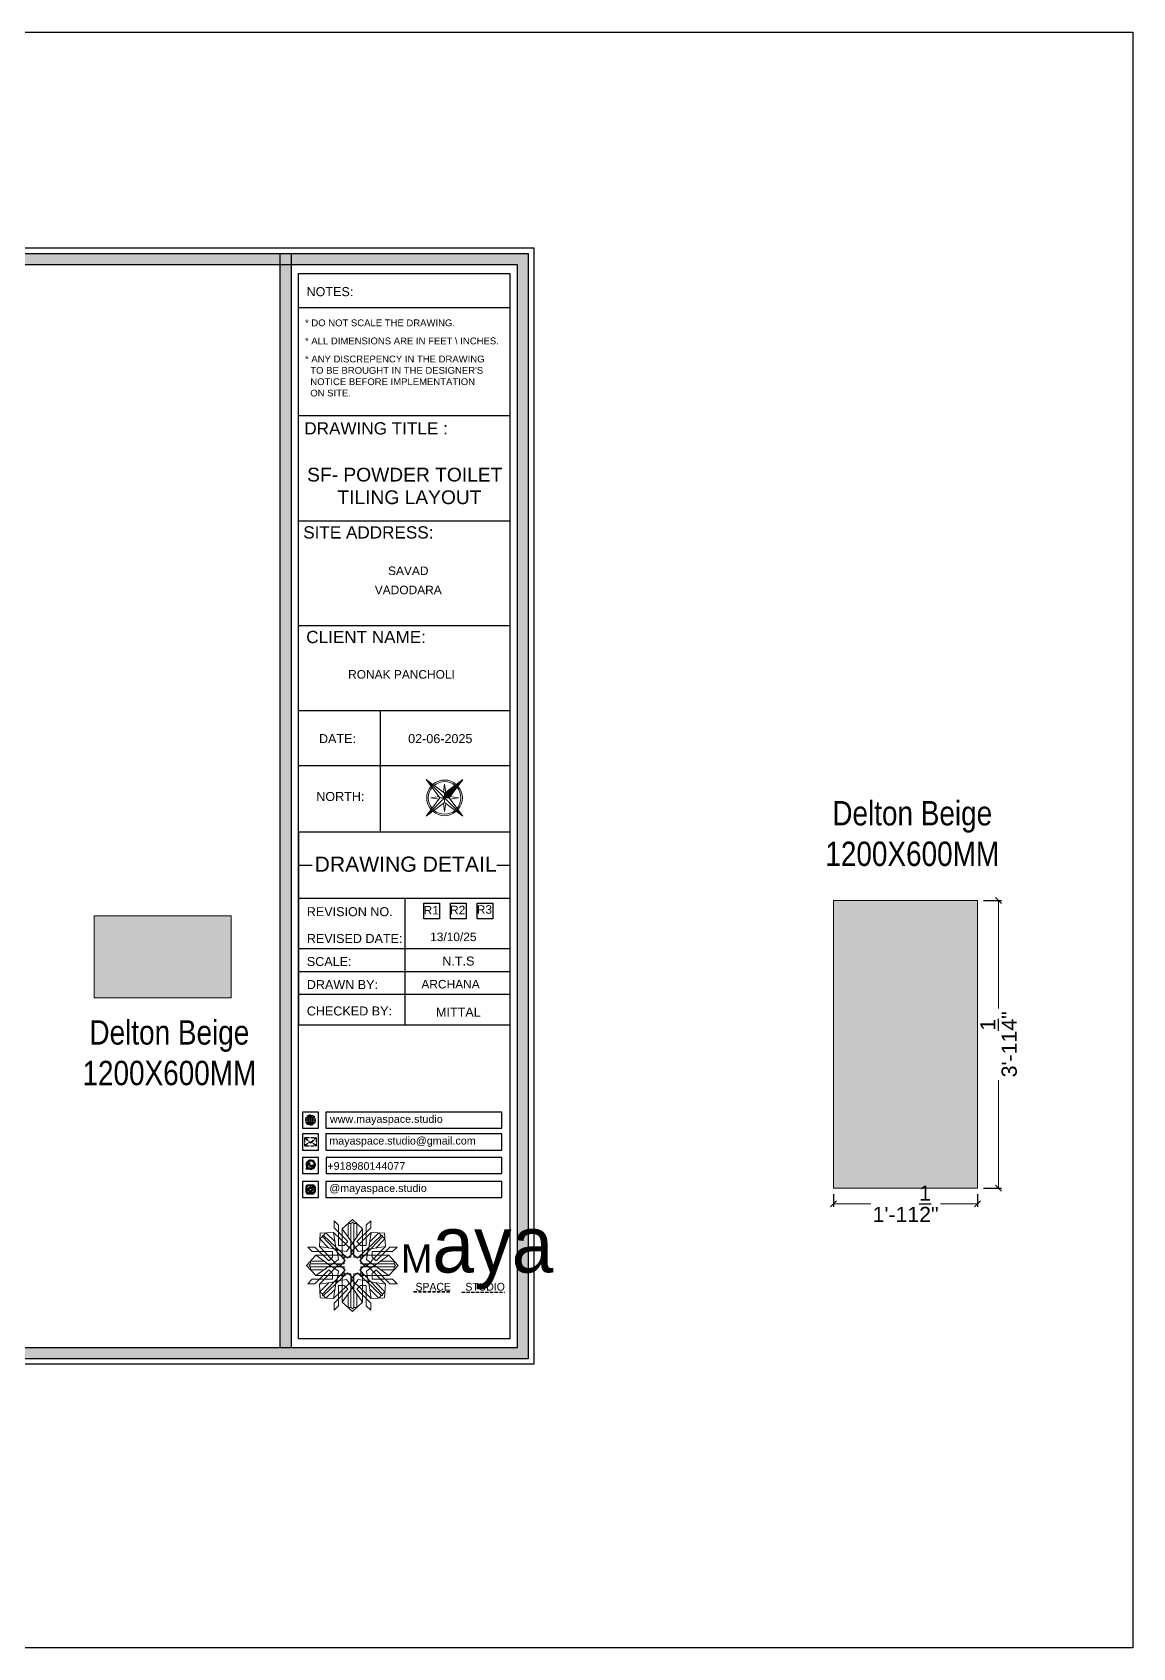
# Model space of a CAD drawing. Header units: millimetres. Extents: x 56222 to 3066687, y -650199 to -121287.
# Drawn here: x 149564.4 to 149745, y -184754.5 to -184489.3 of the extents above; entities that cross this region are included whole.
import ezdxf
from ezdxf.enums import TextEntityAlignment as Align

# ---------------------------------------------------------------- set-up
doc = ezdxf.new("R2010")
doc.units = ezdxf.units.MM
doc.header["$MEASUREMENT"] = 0
doc.header["$PDMODE"] = 35
doc.linetypes.add('DASHEDX2', pattern=[1.5, 1, -0.5])
doc.layers.get('Defpoints').update_dxf_attribs({"color": 220})
for name, color, linetype, lineweight in [('dim05', 1, 'Continuous', 13), ('Dimension', 10, 'DASHEDX2', 20), ('FIRST FLOOR ( TEXT )', 7, 'Continuous', 9), ('FURNITURE', 32, 'Continuous', 9), ('NAME PLATE', 7, 'Continuous', 25), ('title block', 7, 'Continuous', 9), ('wall', 7, 'Continuous', 30), ('XX~SLAB ( BEAM )~ ( DIM )', 7, 'Continuous', 9)]:
    doc.layers.add(name, color=color, linetype=linetype, lineweight=lineweight)
doc.layers.add('hatch', color=253, linetype='Continuous', lineweight=0, transparency=0.4)
doc.styles.add('Arial', font='arial.ttf')
doc.styles.add('KATHA', font='swissc.ttf')
doc.styles.get("Standard").update_dxf_attribs({"font": 'arial.ttf', "height": 6})
doc.dimstyles.new('ISO-25', dxfattribs={"dimtxt": 2.5, "dimasz": 1, "dimexe": 0.5, "dimexo": 1, "dimtad": 0, "dimdec": 1, "dimlunit": 4, "dimtxsty": 'Standard', "dimblk": 'OBLIQUE', "dimcen": 2.5, "dimclrd": 1, "dimclre": 1, "dimclrt": 5, "dimadec": 0, "dimazin": 0, "dimtfac": 1, "dimtdec": 1, "dimtmove": 0, "dimatfit": 3, "dimfxl": 1, "dimlwd": -1, "dimarcsym": 0})

# ---------------------------------------------------------------- blocks, each defined once
blk = doc.blocks.new('_Oblique')
at = {"layer": 'wall', "color": 0, "lineweight": -2}
blk.add_line((-0.5, -0.5), (0.5, 0.5), dxfattribs=at)
blk = doc.blocks.new('*D779')
at = {"layer": 'Defpoints', "color": 0, "lineweight": 25, "transparency": 16777216}
for p in [(149695.94, -184679.02), (149719.56, -184679.02), (149719.56, -184681.58)]:
    blk.add_point(p, dxfattribs=at)
at = {"layer": 'dim05', "color": 1, "linetype": 'Continuous', "lineweight": -2, "transparency": 16777216}
for p, q in [((149695.94, -184680.02), (149695.94, -184682.08)), ((149719.56, -184680.02), (149719.56, -184682.08))]:
    blk.add_line(p, q, dxfattribs=at)
at = {"layer": 'dim05', "color": 1, "linetype": 'Continuous', "transparency": 16777216}
for p, q in [((149695.94, -184681.58), (149702.04, -184681.58)), ((149719.56, -184681.58), (149713.47, -184681.58))]:
    blk.add_line(p, q, dxfattribs=at)
at = {"layer": 'dim05', "color": 1, "transparency": 16777216, "rotation": 180}
blk.add_blockref('_Oblique', (149695.94, -184681.58), dxfattribs=at)
at = {"layer": 'dim05', "color": 1, "transparency": 16777216}
blk.add_blockref('_Oblique', (149719.56, -184681.58), dxfattribs=at)
at = {"layer": 'dim05', "color": 5, "lineweight": 25, "transparency": 16777216, "insert": (149707.75, -184681.58), "char_height": 2.5, "attachment_point": 5, "style": 'Arial'}
blk.add_mtext('1\'-11{\\H1x;\\S1/2;}"', dxfattribs=at)
blk = doc.blocks.new('*D780')
at = {"layer": 'Defpoints', "color": 0, "lineweight": 25, "transparency": 16777216}
for p in [(149719.56, -184631.77), (149723.02, -184631.77), (149719.56, -184679.02)]:
    blk.add_point(p, dxfattribs=at)
at = {"layer": 'dim05', "color": 1, "linetype": 'Continuous', "lineweight": -2, "transparency": 16777216}
for p, q in [((149720.56, -184631.77), (149723.52, -184631.77)), ((149720.56, -184679.02), (149723.52, -184679.02))]:
    blk.add_line(p, q, dxfattribs=at)
at = {"layer": 'dim05', "color": 1, "linetype": 'Continuous', "transparency": 16777216}
for p, q in [((149723.02, -184631.77), (149723.02, -184649.53)), ((149723.02, -184679.02), (149723.02, -184661.26))]:
    blk.add_line(p, q, dxfattribs=at)
at = {"layer": 'dim05', "color": 1, "transparency": 16777216}
for p, rotation in [((149723.02, -184631.77), 90), ((149723.02, -184679.02), 270)]:
    blk.add_blockref('_Oblique', p, dxfattribs=dict(at, rotation=rotation))
at = {"layer": 'dim05', "color": 5, "lineweight": 25, "transparency": 16777216, "insert": (149723.02, -184655.4), "char_height": 2.5, "attachment_point": 5, "rotation": 90, "style": 'Arial'}
blk.add_mtext('3\'-11{\\H1x;\\S1/4;}"', dxfattribs=at)
blk = doc.blocks.new('FSFSF')
at = {"color": 42, "lineweight": 5, "true_color": 0xe0ac11}
for p, q in [((28600.03, 143.51), (28600.03, 140.16)), ((28602.15, 141.41), (28600.03, 143.51)), ((28603.86, 139.69), (28608.58, 144.08)), ((28613.31, 139.69), (28608.58, 144.08)), ((28615.02, 141.41), (28617.14, 143.51)), ((28617.14, 143.51), (28617.14, 140.16)), ((28593.19, 131.45), (28593.54, 137.71)), ((28593.39, 135), (28594.56, 136.12)), ((28599.8, 138.06), (28593.54, 137.71)), ((28595.12, 136.69), (28594.53, 136.69)), ((28594.56, 136.12), (28594.56, 136.71)), ((28605.17, 124.98), (28594.56, 136.12)), ((28596.24, 137.86), (28595.12, 136.69)), ((28606.27, 126.08), (28595.12, 136.69)), ((28596.24, 137.86), (28600.47, 133.65)), ((28601.03, 130), (28599.8, 138.06)), ((28599.8, 138.05), (28608.58, 129.56)), ((28606.47, 133.76), (28600.03, 140.16)), ((28602.15, 141.41), (28602.15, 131.95)), ((28603.86, 126.58), (28603.86, 139.69)), ((28603.86, 139.69), (28608.58, 133.02)), ((28607.9, 142.22), (28606.58, 142.22)), ((28606.58, 142.22), (28606.58, 135.84)), ((28607.9, 142.22), (28608.58, 142.85)), ((28607.9, 142.22), (28607.9, 126.58)), ((28609.27, 142.22), (28608.59, 142.85)), ((28613.31, 139.69), (28608.59, 133.02)), ((28617.37, 138.05), (28608.59, 129.56)), ((28609.27, 142.22), (28609.27, 126.58)), ((28609.27, 142.22), (28610.59, 142.22)), ((28610.59, 142.22), (28610.59, 135.84)), ((28610.7, 133.76), (28617.14, 140.16)), ((28610.9, 126.08), (28622.05, 136.69)), ((28612.02, 124.98), (28622.62, 136.12)), ((28613.31, 126.58), (28613.31, 139.69)), ((28615.02, 141.41), (28615.02, 131.95)), ((28616.14, 130), (28617.37, 138.06)), ((28620.93, 137.86), (28616.7, 133.65)), ((28617.37, 138.06), (28623.63, 137.71)), ((28620.93, 137.86), (28622.05, 136.69)), ((28622.05, 136.69), (28622.64, 136.69)), ((28622.62, 136.12), (28622.62, 136.71)), ((28623.8, 135), (28622.62, 136.12)), ((28624, 131.45), (28623.65, 137.71)), ((28587.73, 131.22), (28591.08, 131.22)), ((28589.84, 129.1), (28587.73, 131.22)), ((28589.84, 129.1), (28599.29, 129.1)), ((28597.49, 124.78), (28591.08, 131.22)), ((28593.19, 131.45), (28601.69, 122.67)), ((28601.25, 130.22), (28593.19, 131.45)), ((28593.39, 135), (28597.6, 130.78)), ((28599.29, 126.5), (28599.29, 129.1)), ((28605.86, 129.18), (28601.03, 130)), ((28602.07, 125.39), (28601.25, 130.22)), ((28604.75, 131.95), (28602.15, 131.95)), ((28606.47, 133.76), (28604.75, 131.95)), ((28605.86, 129.18), (28608.58, 133.02)), ((28607.9, 128.92), (28608.58, 129.56)), ((28607.9, 128.92), (28608.58, 128.27)), ((28611.31, 129.18), (28608.59, 133.02)), ((28609.27, 128.92), (28608.59, 129.56)), ((28609.27, 128.92), (28608.59, 128.27)), ((28610.7, 133.76), (28612.42, 131.95)), ((28611.31, 129.18), (28616.14, 130)), ((28612.42, 131.95), (28615.02, 131.95)), ((28615.12, 125.39), (28615.94, 130.22)), ((28623.99, 131.45), (28615.5, 122.67)), ((28615.94, 130.22), (28624, 131.45)), ((28627.34, 129.1), (28617.89, 129.1)), ((28617.89, 126.5), (28617.89, 129.1)), ((28623.8, 135), (28619.59, 130.78)), ((28619.7, 124.78), (28626.1, 131.22)), ((28629.45, 131.22), (28626.1, 131.22)), ((28627.34, 129.1), (28629.45, 131.22)), ((28591.56, 127.39), (28587.17, 122.66)), ((28591.56, 117.94), (28587.17, 122.66)), ((28589.03, 123.35), (28588.4, 122.67)), ((28589.03, 121.98), (28588.4, 122.65)), ((28589.03, 123.35), (28589.03, 124.67)), ((28589.03, 124.67), (28595.4, 124.67)), ((28589.03, 123.35), (28604.66, 123.35)), ((28589.03, 121.98), (28604.66, 121.98)), ((28589.03, 121.98), (28589.03, 120.66)), ((28604.66, 127.39), (28591.56, 127.39)), ((28591.56, 127.39), (28598.23, 122.67)), ((28591.56, 117.94), (28598.23, 122.65)), ((28593.19, 113.88), (28601.69, 122.65)), ((28597.49, 124.78), (28599.29, 126.5)), ((28602.07, 125.39), (28598.23, 122.67)), ((28602.07, 119.94), (28598.23, 122.65)), ((28602.33, 123.35), (28601.69, 122.67)), ((28602.33, 121.98), (28601.69, 122.65)), ((28602.33, 123.35), (28602.97, 122.67)), ((28602.33, 121.98), (28602.97, 122.65)), ((28605.17, 124.98), (28602.97, 122.67)), ((28605.17, 120.35), (28602.97, 122.65)), ((28603.68, 126.54), (28603.68, 127.39)), ((28604.66, 126.54), (28603.68, 126.54)), ((28604.71, 127.57), (28603.86, 127.57)), ((28607.9, 126.58), (28603.86, 126.58)), ((28604.66, 123.35), (28604.66, 127.39)), ((28604.66, 121.98), (28604.66, 117.94)), ((28604.7, 126.58), (28604.71, 127.57)), ((28606.27, 126.08), (28608.58, 128.27)), ((28610.9, 126.08), (28608.59, 128.27)), ((28609.27, 126.58), (28613.31, 126.58)), ((28612.02, 124.98), (28614.21, 122.67)), ((28612.02, 120.35), (28614.21, 122.65)), ((28612.46, 126.58), (28612.46, 127.57)), ((28612.46, 127.57), (28613.31, 127.57)), ((28612.52, 123.35), (28612.52, 127.39)), ((28612.52, 127.39), (28625.63, 127.39)), ((28612.52, 126.54), (28613.51, 126.54)), ((28628.16, 123.35), (28612.52, 123.35)), ((28612.52, 121.98), (28612.52, 117.94)), ((28628.16, 121.98), (28612.52, 121.98)), ((28613.51, 126.54), (28613.51, 127.39)), ((28614.85, 123.35), (28614.21, 122.67)), ((28614.85, 121.98), (28614.21, 122.65)), ((28614.85, 123.35), (28615.5, 122.67)), ((28614.85, 121.98), (28615.5, 122.65)), ((28615.12, 125.39), (28618.96, 122.67)), ((28615.12, 119.94), (28618.96, 122.65)), ((28623.99, 113.88), (28615.5, 122.65)), ((28619.7, 124.78), (28617.89, 126.5)), ((28625.63, 127.39), (28618.96, 122.67)), ((28625.63, 117.94), (28618.96, 122.65)), ((28628.16, 124.67), (28621.78, 124.67)), ((28625.63, 127.39), (28630.02, 122.66)), ((28625.63, 117.94), (28630.02, 122.66)), ((28628.16, 123.35), (28628.16, 124.67)), ((28628.16, 123.35), (28628.78, 122.67)), ((28628.16, 121.98), (28628.78, 122.65)), ((28628.16, 121.98), (28628.16, 120.66)), ((28589.84, 116.23), (28587.73, 114.11)), ((28587.73, 114.11), (28591.08, 114.11)), ((28589.03, 120.66), (28595.4, 120.66)), ((28589.84, 116.23), (28599.29, 116.23)), ((28597.49, 120.54), (28591.08, 114.11)), ((28604.66, 117.94), (28591.56, 117.94)), ((28601.25, 115.1), (28593.19, 113.87)), ((28593.19, 113.87), (28593.54, 107.62)), ((28593.39, 110.32), (28597.6, 114.55)), ((28605.17, 120.35), (28594.56, 109.2)), ((28606.27, 119.15), (28595.12, 108.54)), ((28597.49, 120.54), (28599.29, 118.83)), ((28599.29, 118.83), (28599.29, 116.23)), ((28599.8, 107.17), (28608.58, 115.67)), ((28601.03, 115.23), (28599.8, 107.17)), ((28605.86, 116.05), (28601.03, 115.23)), ((28602.07, 119.94), (28601.25, 115.1)), ((28604.66, 118.78), (28603.68, 118.78)), ((28603.68, 118.78), (28603.68, 117.94)), ((28607.9, 118.65), (28603.86, 118.65)), ((28603.86, 118.65), (28603.86, 105.54)), ((28604.71, 117.66), (28603.86, 117.66)), ((28604.7, 118.65), (28604.71, 117.66)), ((28605.86, 116.05), (28608.58, 112.21)), ((28606.27, 119.15), (28608.58, 116.96)), ((28607.9, 103.01), (28607.9, 118.65)), ((28607.9, 116.31), (28608.58, 116.96)), ((28607.9, 116.31), (28608.58, 115.67)), ((28610.9, 119.15), (28608.59, 116.96)), ((28609.27, 116.31), (28608.59, 116.96)), ((28609.27, 116.31), (28608.59, 115.67)), ((28611.31, 116.05), (28608.59, 112.21)), ((28617.37, 107.17), (28608.59, 115.67)), ((28609.27, 118.65), (28613.31, 118.65)), ((28609.27, 103.01), (28609.27, 118.65)), ((28610.9, 119.15), (28622.05, 108.54)), ((28611.31, 116.05), (28616.14, 115.23)), ((28612.02, 120.35), (28622.62, 109.2)), ((28612.46, 118.65), (28612.46, 117.66)), ((28612.46, 117.66), (28613.31, 117.66)), ((28612.52, 118.78), (28613.51, 118.78)), ((28612.52, 117.94), (28625.63, 117.94)), ((28613.31, 118.65), (28613.31, 105.54)), ((28613.51, 118.78), (28613.51, 117.94)), ((28615.12, 119.94), (28615.94, 115.1)), ((28615.94, 115.1), (28624, 113.87)), ((28616.14, 115.23), (28617.37, 107.17)), ((28619.7, 120.54), (28617.89, 118.83)), ((28617.89, 118.83), (28617.89, 116.23)), ((28627.34, 116.23), (28617.89, 116.23)), ((28623.8, 110.32), (28619.59, 114.55)), ((28619.7, 120.54), (28626.1, 114.11)), ((28628.16, 120.66), (28621.78, 120.66)), ((28624, 113.87), (28623.65, 107.62)), ((28629.45, 114.11), (28626.1, 114.11)), ((28627.34, 116.23), (28629.45, 114.11)), ((28593.39, 110.32), (28594.56, 109.2)), ((28599.8, 107.17), (28593.54, 107.52)), ((28595.12, 108.54), (28594.53, 108.54)), ((28594.56, 109.2), (28594.56, 108.61)), ((28596.24, 107.37), (28595.12, 108.54)), ((28596.24, 107.37), (28600.47, 111.58)), ((28606.47, 111.47), (28600.03, 105.07)), ((28602.15, 103.82), (28602.15, 113.27)), ((28604.75, 113.27), (28602.15, 113.27)), ((28603.86, 105.54), (28608.58, 112.21)), ((28606.47, 111.47), (28604.75, 113.27)), ((28606.58, 103.01), (28606.58, 109.38)), ((28613.31, 105.54), (28608.59, 112.21)), ((28610.59, 103.01), (28610.59, 109.38)), ((28610.7, 111.47), (28612.42, 113.27)), ((28610.7, 111.47), (28617.14, 105.07)), ((28612.42, 113.27), (28615.02, 113.27)), ((28615.02, 103.82), (28615.02, 113.27)), ((28620.93, 107.37), (28616.7, 111.58)), ((28617.37, 107.17), (28623.63, 107.52)), ((28620.93, 107.37), (28622.05, 108.54)), ((28622.05, 108.54), (28622.64, 108.54)), ((28623.8, 110.32), (28622.62, 109.2)), ((28622.62, 109.2), (28622.62, 108.61)), ((28600.03, 101.71), (28600.03, 105.07)), ((28602.15, 103.82), (28600.03, 101.71)), ((28603.86, 105.54), (28608.58, 101.15)), ((28607.9, 103.01), (28606.58, 103.01)), ((28607.9, 103.01), (28608.58, 102.38)), ((28613.31, 105.54), (28608.58, 101.15)), ((28609.27, 103.01), (28608.59, 102.38)), ((28609.27, 103.01), (28610.59, 103.01)), ((28615.02, 103.82), (28617.14, 101.71)), ((28617.14, 101.71), (28617.14, 105.07))]:
    blk.add_line(p, q, dxfattribs=at)
blk = doc.blocks.new('hgwg')
at = {"layer": 'Dimension', "true_color": 0xd39e00}
h = blk.add_hatch(color=42, dxfattribs=at)
h.dxf.hatch_style = 1
h.paths.add_polyline_path([(27505.71, 45.05), (27494.27, 45.05), (27494.27, 44.9), (27505.71, 44.9)])
h = blk.add_hatch(color=42, dxfattribs=at)
h.dxf.hatch_style = 1
h.paths.add_polyline_path([(27523.3, 44.9), (27509.68, 44.9), (27509.68, 44.75), (27523.3, 44.75)])
at = {"layer": 'Dimension', "color": 42, "true_color": 0xd39e00}
for p, q in [((27494.27, 45.05), (27505.71, 45.05)), ((27494.27, 44.9), (27494.27, 45.05)), ((27494.27, 44.9), (27505.71, 44.9)), ((27505.71, 45.05), (27505.71, 44.9)), ((27509.68, 44.9), (27523.3, 44.9)), ((27509.68, 44.9), (27509.68, 44.75)), ((27509.68, 44.75), (27523.3, 44.75)), ((27523.3, 44.75), (27523.3, 44.9))]:
    blk.add_line(p, q, dxfattribs=at)
at = {"layer": 'Dimension', "color": 42, "true_color": 0xd39e00, "attachment_point": 1}
for s, width, insert, char_height in [('{\\fCinzel|b0|i0|c0|p2;\\H1.5x;M\\fAmsterdam One|b0|i0|c0|p2;\\H2x;aya}', 85.3277, (27490.17, 69.17), 6), ('{\\fCinzel|b0|i0|c0|p2;SPACE     STUDIO}', 66.129, (27494.83, 47.86), 2.5)]:
    blk.add_mtext_dynamic_manual_height_columns(s, width=width, gutter_width=30, heights=[0], dxfattribs=dict(at, insert=insert, char_height=char_height))
blk = doc.blocks.new('QEGW4TG')
at = {"layer": 'Dimension', "true_color": 0x000000}
h = blk.add_hatch(color=18, dxfattribs=at)
h.dxf.hatch_style = 1
h.paths.add_polyline_path([(2.69, 1.93, 0.170513), (2.95, 1.97, 0.190337), (3.11, 2.18, 0.316231), (3.07, 2.28), (2.79, 2.37, 0.273721), (2.69, 2.34, 0.040749), (2.63, 2.27, -0.441282), (2.53, 2.25, -0.11828), (2.06, 2.64, -0.441282), (2.07, 2.74, 0.040749), (2.13, 2.81, 0.290083), (2.14, 2.92), (2.01, 3.18, 0.316231), (1.91, 3.2, 0.190337), (1.73, 3, 0.170513), (1.72, 2.74, 0.252784)], flags=0)
h.paths.add_polyline_path([(1.19, 1.98), (1.03, 1.3, 0.550912), (1.11, 1.23), (1.75, 1.39, 6.344125)])
h.paths.add_polyline_path([(1.81, 1.7), (1.4, 1.6), (1.5, 2.03, -9.071339)], flags=16)
h.paths.add_polyline_path([(3.11, 2.16, -0.17811), (2.95, 1.97, -0.170513), (2.69, 1.93, -0.252784), (1.72, 2.74, -0.170513), (1.73, 3, -0.17811), (1.89, 3.19, -0.370089), (2.01, 3.18), (2.14, 2.92, -0.307185), (2.13, 2.8, -0.041087), (2.06, 2.73, 0.321676), (2.05, 2.65, 0.126524), (2.55, 2.24, 0.312216), (2.62, 2.26, -0.041087), (2.68, 2.34, -0.290673), (2.79, 2.37), (3.07, 2.28, -0.370089)], flags=0)
h = blk.add_hatch(color=18, dxfattribs=at)
h.dxf.hatch_style = 1
h.paths.add_polyline_path([(2.79, 2.37, 0.273721), (2.69, 2.34, 0.040749), (2.63, 2.27, -0.441282), (2.53, 2.25, -0.11828), (2.06, 2.64, -0.441282), (2.07, 2.74, 0.040749), (2.13, 2.81, 0.290083), (2.14, 2.92), (2.01, 3.18, 0.316231), (1.91, 3.2, 0.190337), (1.73, 3, 0.170513), (1.72, 2.74, 0.252784), (2.69, 1.93, 0.170513), (2.95, 1.97, 0.190337), (3.11, 2.18, 0.316231), (3.07, 2.28)])
for p, q in [((1.19, 1.98), (1.03, 1.3)), ((1.1, 1.23), (1.75, 1.39)), ((1.5, 2.03), (1.4, 1.6)), ((1.4, 1.6), (1.81, 1.7)), ((2.01, 3.18), (2.14, 2.92)), ((3.07, 2.28), (2.8, 2.36))]:
    blk.add_line(p, q)
blk.add_lwpolyline([(0, 0), (4.68, 0), (4.68, 4.68), (0, 4.68)], close=True)
for centre, radius, start, end in [((1.09, 1.29), 0.0598, 164.8483, 282.1458), ((2.39, 2.56), 1.34, 241.4727, 205.6422), ((2.39, 2.56), 1.04, 235.9962, 210.8333), ((2.09, 2.87), 0.39, 159.7007, 198.4072), ((2.96, 3.23), 1.33, 201.4218, 258.1669), ((2.07, 2.87), 0.364, 118.9685, 159.3648), ((1.94, 3.12), 0.0896, 41.8985, 123.1344), ((2.11, 2.68), 0.066, 135.9932, 224.8892), ((1.67, 3.16), 0.586, 312.4617, 321.8728), ((3.12, 3.42), 1.31, 216.5455, 243.5279), ((2.05, 2.87), 0.104, 320.3924, 28.6971), ((2.57, 2.3), 0.066, 234.2482, 323.1441), ((3.11, 1.94), 0.586, 137.2645, 146.6756), ((2.76, 2.27), 0.104, 70.4402, 138.745), ((2.75, 2.31), 0.39, 260.7301, 299.4366), ((2.76, 2.29), 0.364, 299.7725, 340.1688), ((3.03, 2.2), 0.0896, 336.0029, 57.2388)]:
    blk.add_arc(centre, radius, start, end)
blk = doc.blocks.new('ASGERG')
at = {"layer": 'Dimension', "true_color": 0x000000}
h = blk.add_hatch(color=18, dxfattribs=at)
h.dxf.hatch_style = 1
h.paths.add_polyline_path([(0.99, 1.7, 0.353872), (1.69, 1.03), (2.96, 1.03, 0.353872), (3.66, 1.7), (3.66, 2.99, 0.353872), (2.96, 3.67), (1.69, 3.67, 0.353872), (0.99, 2.99)])
h.paths.add_polyline_path([(1.27, 2.97, -0.353872), (1.72, 3.4), (2.94, 3.4, -0.353872), (3.38, 2.97), (3.38, 1.72, -0.353872), (2.94, 1.3), (1.72, 1.3, -0.353872), (1.27, 1.72)], flags=16)
h.paths.add_polyline_path([(3.02, 2.35, -1), (1.64, 2.35, -1)], flags=0)
h.paths.add_polyline_path([(2.74, 2.35, -1), (1.92, 2.35, -1)], flags=0)
h.paths.add_polyline_path([(2.86, 3.02, -1), (3.19, 3.02, -1)], flags=0)
h.paths.add_polyline_path([(1.64, 2.35, 1), (3.02, 2.35, 1)], flags=0)
h = blk.add_hatch(color=18, dxfattribs=at)
h.dxf.hatch_style = 1
h.paths.add_polyline_path([(1.64, 2.35, 1), (3.02, 2.35, 1)])
h.paths.add_polyline_path([(2.74, 2.35, -1), (1.92, 2.35, -1)], flags=16)
h = blk.add_hatch(color=18, dxfattribs=at)
h.dxf.hatch_style = 1
h.paths.add_polyline_path([(3.19, 3.02, 1), (2.86, 3.02, 1)])
for p, q in [((0.99, 2.99), (0.99, 1.7)), ((1.27, 2.97), (1.27, 1.72)), ((1.69, 3.67), (2.96, 3.67)), ((1.69, 1.03), (2.96, 1.03)), ((2.94, 3.4), (1.72, 3.4)), ((2.94, 1.3), (1.72, 1.3)), ((3.38, 2.97), (3.38, 1.72)), ((3.66, 2.99), (3.66, 1.7))]:
    blk.add_line(p, q)
blk.add_lwpolyline([(0, 0), (4.68, 0), (4.68, 4.68), (0, 4.68)], close=True)
for centre, radius in [((2.33, 2.35), 0.694), ((2.33, 2.35), 0.414), ((3.02, 3.02), 0.168)]:
    blk.add_circle(centre, radius)
for centre, radius, start, end in [((1.76, 2.89), 0.778, 94.8631, 172.8127), ((1.76, 1.8), 0.778, 187.1873, 265.1369), ((1.76, 2.91), 0.491, 94.8631, 172.8127), ((1.76, 1.78), 0.491, 187.1873, 265.1369), ((2.9, 2.91), 0.491, 7.1873, 85.1369), ((2.9, 1.78), 0.491, 274.8631, 352.8127), ((2.89, 2.89), 0.778, 7.1873, 85.1369), ((2.89, 1.8), 0.778, 274.8631, 352.8127)]:
    blk.add_arc(centre, radius, start, end)
blk = doc.blocks.new('ETYETE')
at = {"layer": 'Dimension', "true_color": 0x000000}
h = blk.add_hatch(color=18, dxfattribs=at)
h.dxf.hatch_style = 1
h.paths.add_polyline_path([(3.76, 1.14, 0.414214), (4.12, 1.5), (4.12, 3.29, 0.414214), (3.76, 3.65), (0.92, 3.65, 0.414214), (0.56, 3.29), (0.56, 1.5, 0.414214), (0.92, 1.14)])
h.paths.add_polyline_path([(2.61, 2.22), (3.92, 1.34, -0.198912), (3.76, 1.28), (0.92, 1.28, -0.198912), (0.76, 1.34), (2.08, 2.22), (2.34, 1.98)], flags=16)
h.paths.add_polyline_path([(2.34, 2.16), (0.89, 3.51, -0.028783), (0.92, 3.52), (3.76, 3.52, -0.028783), (3.79, 3.51)], flags=16)
h.paths.add_polyline_path([(2.71, 2.32), (3.92, 3.45, -0.202482), (3.99, 3.29), (3.99, 1.5, -0.043076), (3.98, 1.46)], flags=16)
h.paths.add_polyline_path([(1.98, 2.32), (0.7, 1.46, -0.043076), (0.7, 1.5), (0.7, 3.29, -0.202482), (0.76, 3.45)], flags=16)
blk.add_lwpolyline([(0, 0), (4.68, 0), (4.68, 4.68), (0, 4.68)], close=True)
at = {"layer": 'Dimension', "color": 18, "true_color": 0x000000}
for p, q in [((0.56, 3.29), (0.56, 1.5)), ((0.7, 3.29), (0.7, 1.5)), ((0.7, 1.46), (1.98, 2.32)), ((0.76, 3.45), (1.98, 2.32)), ((0.76, 1.34), (2.08, 2.22)), ((0.89, 3.51), (2.34, 2.16)), ((0.92, 3.65), (3.76, 3.65)), ((0.92, 3.52), (3.76, 3.52)), ((0.92, 1.28), (3.76, 1.28)), ((0.92, 1.14), (3.76, 1.14)), ((2.08, 2.22), (2.34, 1.98)), ((2.34, 2.16), (3.79, 3.51)), ((2.34, 1.98), (2.61, 2.22)), ((3.92, 1.34), (2.61, 2.22)), ((2.71, 2.32), (3.92, 3.45)), ((3.98, 1.46), (2.71, 2.32)), ((3.99, 3.29), (3.99, 1.5)), ((4.12, 3.29), (4.12, 1.5))]:
    blk.add_line(p, q, dxfattribs=at)
for centre, radius, start, end in [((0.92, 3.29), 0.358, 90, 180), ((0.92, 1.5), 0.358, 180, 270), ((0.92, 3.29), 0.224, 134.2136, 180), ((0.92, 1.5), 0.224, 180, 189.8662), ((0.92, 1.5), 0.224, 225, 270), ((0.92, 3.29), 0.224, 90, 96.5948), ((3.76, 3.29), 0.358, 0, 90), ((3.76, 3.29), 0.224, 83.4052, 90), ((3.76, 1.5), 0.358, 270, 0), ((3.76, 1.5), 0.224, 270, 315), ((3.76, 3.29), 0.224, 0, 45.7864), ((3.76, 1.5), 0.224, 350.1338, 0)]:
    blk.add_arc(centre, radius, start, end, dxfattribs=at)
blk = doc.blocks.new('DTGWEGEARG')
at = {"layer": 'Dimension', "true_color": 0x000000}
h = blk.add_hatch(color=18, dxfattribs=at)
h.dxf.hatch_style = 1
h.paths.add_polyline_path([(3.83, 2.34, 1), (0.85, 2.34, 1)])
h.paths.add_polyline_path([(2.51, 1.01, 0.105795), (2.96, 1.58, -0.055205), (3.3, 1.41, -0.169822)], flags=16)
h.paths.add_polyline_path([(2.41, 1.12), (2.41, 1.69, -0.058279), (2.81, 1.63, -0.103353)], flags=16)
h.paths.add_polyline_path([(2.26, 1.13, -0.101741), (1.87, 1.63, -0.057171), (2.26, 1.69)], flags=16)
h.paths.add_polyline_path([(2.17, 1.01, -0.169822), (1.38, 1.41, -0.055205), (1.72, 1.58, 0.105795)], flags=16)
h.paths.add_polyline_path([(3.02, 1.72, 0.081336), (3.13, 2.27), (3.68, 2.27, -0.152069), (3.4, 1.52, 0.05687)], flags=16)
h.paths.add_polyline_path([(2.87, 1.77, 0.061945), (2.41, 1.84), (2.41, 2.27), (2.98, 2.27, -0.081344)], flags=16)
h.paths.add_polyline_path([(2.26, 1.84, 0.060923), (1.8, 1.77, -0.081344), (1.7, 2.27), (2.26, 2.27)], flags=16)
h.paths.add_polyline_path([(1.66, 1.72, 0.05687), (1.28, 1.52, -0.152069), (1, 2.27), (1.55, 2.27, 0.081336)], flags=16)
h.paths.add_polyline_path([(2.41, 2.42), (2.41, 2.83, 0.061945), (2.87, 2.91, -0.080009), (2.98, 2.42)], flags=16)
h.paths.add_polyline_path([(3.13, 2.42, 0.080116), (3.02, 2.96, 0.05687), (3.4, 3.16, 0.028258), (3.3, 3.27, -0.055205), (2.96, 3.1, 0.105795), (2.51, 3.67, -0.36029), (3.68, 2.42)], flags=16)
h.paths.add_polyline_path([(2.26, 2.42), (1.7, 2.42, -0.080009), (1.8, 2.91, 0.060923), (2.26, 2.84)], flags=16)
h.paths.add_polyline_path([(1.55, 2.42), (1, 2.42, -0.150466), (1.28, 3.16, 0.05687), (1.66, 2.96, 0.080116)], flags=16)
h.paths.add_polyline_path([(2.41, 2.98), (2.41, 3.56, -0.103353), (2.81, 3.05, -0.058279)], flags=16)
h.paths.add_polyline_path([(2.26, 2.99, -0.057171), (1.87, 3.05, -0.101741), (2.26, 3.55)], flags=16)
h.paths.add_polyline_path([(1.72, 3.1, -0.055205), (1.38, 3.27, -0.169822), (2.17, 3.67, 0.105795)], flags=16)
blk.add_lwpolyline([(0, 0), (4.68, 0), (4.68, 4.68), (0, 4.68)], close=True)
at = {"layer": 'Dimension', "color": 18, "true_color": 0x000000}
for p, q in [((1, 2.42), (1.55, 2.42)), ((1, 2.27), (1.55, 2.27)), ((1.7, 2.42), (2.26, 2.42)), ((1.7, 2.27), (2.26, 2.27)), ((2.26, 3.55), (2.26, 2.99)), ((2.26, 2.84), (2.26, 2.42)), ((2.26, 2.27), (2.26, 1.84)), ((2.26, 1.69), (2.26, 1.13)), ((2.41, 3.56), (2.41, 2.98)), ((2.41, 2.83), (2.41, 2.42)), ((2.41, 2.42), (2.98, 2.42)), ((2.41, 2.27), (2.98, 2.27)), ((2.41, 2.27), (2.41, 1.84)), ((2.41, 1.69), (2.41, 1.12)), ((3.13, 2.42), (3.68, 2.42)), ((3.13, 2.27), (3.68, 2.27))]:
    blk.add_line(p, q, dxfattribs=at)
blk.add_circle((2.34, 2.34), 1.49, dxfattribs=at)
for centre, radius, start, end in [((2.34, 2.34), 1.34, 142.3819, 176.6093), ((2.34, 2.34), 1.34, 183.0315, 217.6181), ((2.34, 4.74), 1.9, 236.1399, 249.1595), ((2.34, -0.06), 1.9, 110.8405, 123.8601), ((2.34, 2.34), 1.34, 97.3549, 135.9073), ((2.34, 4.74), 1.75, 236.7417, 249.3811), ((2.34, -0.06), 1.75, 110.6189, 123.2583), ((2.34, 2.34), 1.34, 224.0927, 262.6451), ((3.28, 2.34), 1.73, 159.0567, 177.3789), ((3.28, 2.34), 1.73, 182.3435, 200.9433), ((3.28, 2.34), 1.58, 158.8325, 177.1302), ((3.28, 2.34), 1.58, 182.5658, 201.1675), ((3.28, 2.34), 1.73, 129.9301, 154.0867), ((3.28, 2.34), 1.73, 205.9133, 230.0699), ((2.34, 4.74), 1.9, 253.6799, 267.6253), ((2.34, -0.06), 1.9, 92.3747, 106.3201), ((3.28, 2.34), 1.58, 130.1073, 153.3446), ((2.34, 4.74), 1.75, 254.3336, 267.422), ((2.34, -0.06), 1.75, 92.578, 105.6664), ((3.28, 2.34), 1.58, 206.6554, 229.8927), ((1.4, 2.34), 1.58, 26.6554, 50.2584), ((2.34, 4.74), 1.75, 272.3248, 285.6664), ((2.34, 4.74), 1.9, 272.1415, 286.3201), ((2.34, -0.06), 1.9, 73.6799, 87.8585), ((2.34, -0.06), 1.75, 74.3336, 87.6752), ((1.4, 2.34), 1.58, 309.7416, 333.3446), ((2.34, 2.34), 1.34, 3.3907, 82.6451), ((1.4, 2.34), 1.73, 25.9133, 50.0699), ((1.4, 2.34), 1.73, 309.9301, 334.0867), ((2.34, 2.34), 1.34, 277.3549, 315.9073), ((1.4, 2.34), 1.58, 2.8698, 21.1675), ((1.4, 2.34), 1.58, 338.8325, 357.4342), ((2.34, 4.74), 1.75, 290.6189, 303.2583), ((2.34, -0.06), 1.75, 56.7417, 69.3811), ((2.34, 4.74), 1.9, 290.8405, 303.8601), ((1.4, 2.34), 1.73, 2.6211, 20.9433), ((1.4, 2.34), 1.73, 339.0567, 357.6565), ((2.34, -0.06), 1.9, 56.1399, 69.1595), ((2.34, 2.34), 1.34, 322.3819, 356.9685)]:
    blk.add_arc(centre, radius, start, end, dxfattribs=at)
blk = doc.blocks.new('4t')
at = {"transparency": 33554607}
h = blk.add_hatch(color=1, dxfattribs=at)
h.dxf.hatch_style = 1
h.paths.add_polyline_path([(45531.3, -35822.3), (45529.2, -35821.8), (45528.1, -35837)])
h = blk.add_hatch(color=1, dxfattribs=at)
h.dxf.hatch_style = 1
h.paths.add_polyline_path([(45533.4, -35822.8), (45531.3, -35822.3), (45528.1, -35837)])
h = blk.add_hatch(color=1, dxfattribs=at)
h.dxf.hatch_style = 1
h.paths.add_polyline_path([(45531.8, -35820.2), (45529.2, -35821.8), (45531.3, -35822.3)])
h = blk.add_hatch(color=1, dxfattribs=at)
h.dxf.hatch_style = 1
h.paths.add_polyline_path([(45531.8, -35820.2), (45531.3, -35822.3), (45533.4, -35822.8)])
at = {"layer": 'title block', "color": 7, "lineweight": 9}
for p, q in [((45535.5, -35803.4), (45530.2, -35817.6)), ((45535.5, -35803.4), (45531.8, -35820.2)), ((45534.4, -35818.5), (45535.5, -35803.4)), ((45530.5, -35816.7), (45526.9, -35812.5)), ((45526.9, -35812.5), (45529.2, -35817.5)), ((45539.5, -35815.3), (45534.4, -35817.6)), ((45535.3, -35818.9), (45539.5, -35815.3)), ((45530.2, -35817.6), (45515, -35816.5)), ((45515, -35816.5), (45529.2, -35821.8)), ((45515, -35816.5), (45531.8, -35820.2)), ((45528.3, -35821.5), (45524.1, -35825.1)), ((45524.1, -35825.1), (45529.2, -35822.8)), ((45531.8, -35820.2), (45528.1, -35837)), ((45529.2, -35821.8), (45528.1, -35837)), ((45528.1, -35837), (45533.4, -35822.8)), ((45531.8, -35820.2), (45529.2, -35821.8)), ((45531.8, -35820.2), (45530.2, -35817.6)), ((45534.4, -35818.5), (45531.8, -35820.2)), ((45533.4, -35822.8), (45531.8, -35820.2)), ((45531.8, -35820.2), (45548.6, -35823.9)), ((45533.1, -35823.7), (45536.7, -35827.9)), ((45533.4, -35822.8), (45548.6, -35823.9)), ((45548.6, -35823.9), (45534.4, -35818.5)), ((45536.7, -35827.9), (45534.4, -35822.8))]:
    blk.add_line(p, q, dxfattribs=at)
for radius, start, end in [(11.8, 81.36, 163.7665), (10.8, 82.4286, 162.6979), (10.8, 352.4286, 72.6979), (11.8, 351.36, 73.7665), (11.8, 171.36, 253.7665), (10.8, 172.4286, 252.6979), (11.8, 261.36, 343.7665), (10.8, 262.4286, 342.6979)]:
    blk.add_arc((45531.8, -35820.2), radius, start, end, dxfattribs=at)

msp = doc.modelspace()

# ---------------------------------------------------------------- hatches: boundary and pattern name
at = {"layer": 'hatch', "linetype": 'Continuous', "lineweight": 25, "true_color": 0xe6d5b2}
h = msp.add_hatch(color=254, dxfattribs=at)
h.dxf.hatch_style = 1
h.paths.add_polyline_path([(149719.564, -184631.775), (149695.942, -184631.775), (149695.942, -184679.019), (149719.564, -184679.019)])
h.paths.add_polyline_path([(149701.66, -184685.874), (149713.63, -184685.874), (149713.63, -184677.379), (149701.66, -184677.379)], flags=9)
at = {"layer": 'hatch', "linetype": 'Continuous', "lineweight": 25, "true_color": 0xe9d9ba, "transparency": 33554546}
h = msp.add_hatch(dxfattribs=at)
h.set_pattern_fill('AR-CONC', color=254, scale=0.1)
h.set_pattern_definition([(50, (-5589.02284, -3328.2743), (0.7172601826, -0.062752135), [0.075, -0.825]), (355, (-5589.02284, -3328.2743), (-0.1387513336, 0.7521921337), [0.06, -0.66]), (100.45144446, (-5588.9631, -3328.2795), (0.5785088467, 0.689439991), [0.063740192, -0.701142112]), (46.1842, (-5589.0228, -3328.0743), (1.0672413307, -0.1655192808), [0.1125, -1.2375]), (96.6356355, (-5588.9339, -3328.0881), (0.9346619457, 0.974118601), [0.095610342, -1.05171376]), (351.184164, (-5589.0228, -3328.0743), (0.934661945, 0.9741186003), [0.09, -0.990000001]), (21, (-5588.92284, -3328.1243), (0.5969070521, -0.4026188907), [0.075, -0.825]), (326, (-5588.92284, -3328.1243), (0.243315332, 0.725150045), [0.06, -0.66]), (71.45144474, (-5588.8731, -3328.1578), (0.8402223767, 0.3225311528), [0.06374019, -0.701142112]), (37.5, (-5589.02284, -3328.27428), (0.01215985532, 0.33289385383), [0, -0.652, 0, -0.67, 0, -0.6625]), (7.5, (-5589.02284, -3328.27428), (0.26306953744, 0.3944117119), [0, -0.382, 0, -0.637, 0, -0.2525]), (327.5, (-5589.24584, -3328.27428), (0.53382243617, -0.02255487173), [0, -0.25, 0, -0.78, 0, -1.035]), (317.5, (-5589.34584, -3328.2743), (0.5831861693, 0.1001049823), [0, -0.325, 0, -0.518, 0, -0.735])])
h.paths.add_polyline_path([(149597.078, -184634.309), (149574.547, -184634.309), (149574.547, -184647.791), (149597.078, -184647.791)])
at = {"layer": 'NAME PLATE', "true_color": 0xd39e00}
h = msp.add_hatch(color=42, dxfattribs=at)
h.paths.add_polyline_path([(149387.999, -184525.56), (149387.999, -184707.025), (149645.808, -184707.025), (149645.808, -184525.56)])
h.paths.add_polyline_path([(149389.808, -184527.369), (149643.999, -184527.369), (149643.999, -184705.216), (149389.808, -184705.216)], flags=16)
msp.add_hatch(color=42, dxfattribs=at).paths.add_polyline_path([(149605.097, -184705.216), (149606.907, -184705.216), (149606.907, -184525.56), (149605.097, -184525.56)])

# ---------------------------------------------------------------- linework, layer by layer
at = {"layer": 'FURNITURE'}
for points in [[(149695.942, -184631.775), (149719.564, -184631.775), (149719.564, -184679.019), (149695.942, -184679.019)], [(149574.547, -184634.309), (149597.078, -184634.309), (149597.078, -184647.791), (149574.547, -184647.791)]]:
    msp.add_lwpolyline(points, close=True, dxfattribs=at)
at = {"layer": 'NAME PLATE', "color": 42, "true_color": 0xd39e00}
for p, q in [((149642.774, -184534.49), (149608.132, -184534.49)), ((149642.774, -184552.233), (149608.132, -184552.233)), ((149642.774, -184569.509), (149608.132, -184569.509)), ((149642.774, -184586.68), (149608.132, -184586.68)), ((149642.774, -184600.672), (149608.132, -184600.672)), ((149621.535, -184600.672), (149621.535, -184620.559)), ((149642.774, -184609.674), (149608.132, -184609.674)), ((149642.774, -184620.559), (149608.132, -184620.559)), ((149608.132, -184620.559), (149608.132, -184652.223)), ((149642.774, -184620.559), (149642.774, -184652.223)), ((149608.132, -184625.987), (149610.372, -184625.987)), ((149640.679, -184625.987), (149642.774, -184625.987)), ((149608.132, -184631.415), (149642.774, -184631.415)), ((149625.611, -184652.223), (149625.611, -184631.415)), ((149642.774, -184639.738), (149608.132, -184639.738)), ((149642.774, -184643.487), (149608.132, -184643.487)), ((149642.774, -184647.235), (149608.132, -184647.235)), ((149608.132, -184652.223), (149642.774, -184652.223))]:
    msp.add_line(p, q, dxfattribs=at)
for points in [[(149387.094, -184524.655), (149646.713, -184524.655), (149646.713, -184707.93), (149387.094, -184707.93)], [(149387.999, -184525.56), (149645.808, -184525.56), (149645.808, -184707.025), (149387.999, -184707.025)], [(149389.808, -184527.369), (149643.999, -184527.369), (149643.999, -184705.216), (149389.808, -184705.216)], [(149605.097, -184705.216), (149605.097, -184525.56), (149606.907, -184525.56), (149606.907, -184705.216)], [(149608.132, -184703.727), (149608.132, -184528.859), (149642.774, -184528.859), (149642.774, -184703.727)], [(149628.705, -184632.221), (149631.257, -184632.221), (149631.257, -184634.772), (149628.705, -184634.772)], [(149633.075, -184632.221), (149635.626, -184632.221), (149635.626, -184634.772), (149633.075, -184634.772)], [(149637.445, -184632.221), (149639.996, -184632.221), (149639.996, -184634.772), (149637.445, -184634.772)]]:
    msp.add_lwpolyline(points, close=True, dxfattribs=at)
at = {"layer": 'NAME PLATE', "color": 18, "true_color": 0x000000}
for points in [[(149612.617, -184669.155), (149641.504, -184669.155), (149641.504, -184666.515), (149612.617, -184666.515)], [(149612.617, -184672.759), (149641.504, -184672.759), (149641.504, -184670.119), (149612.617, -184670.119)], [(149612.63, -184676.603), (149641.504, -184676.603), (149641.504, -184673.962), (149612.63, -184673.962)], [(149612.617, -184680.538), (149641.504, -184680.538), (149641.504, -184677.898), (149612.617, -184677.898)]]:
    msp.add_lwpolyline(points, close=True, dxfattribs=at)
at = {"layer": 'XX~SLAB ( BEAM )~ ( DIM )', "color": 85, "lineweight": 30, "true_color": 0x58ba48}
msp.add_lwpolyline([(148893.177, -184489.251), (149745.028, -184489.251), (149745.028, -184754.457), (148893.177, -184754.457)], close=True, dxfattribs=at)

# ---------------------------------------------------------------- block references
at = {"layer": 'NAME PLATE', "xscale": 0.2481324708722054, "yscale": 0.2481324708722054, "zscale": 0.2481324708722054, "rotation": 147.4367586490667}
msp.add_blockref('4t', (154370.071, -198186.733), dxfattribs=at)
at = {"layer": 'NAME PLATE', "color": 42, "true_color": 0xd39e00}
for name, p, xscale, yscale, zscale in [('DTGWEGEARG', (149608.757, -184669.155), 0.5644000266635646, 0.5644000266635646, 0.5644000266635646), ('ETYETE', (149608.757, -184672.759), 0.5644000266635646, 0.5644000266635646, 0.5644000266635646), ('QEGW4TG', (149608.77, -184676.603), 0.5644000266635646, 0.5644000266635646, 0.5644000266635646), ('ASGERG', (149608.757, -184680.538), 0.5644000266635646, 0.5644000266635646, 0.5644000266635646), ('FSFSF', (139571.633, -184734.762), 0.3511297678416111, 0.3511297678416111, 0.3511297678416111), ('hgwg', (135538.468, -184719.085), 0.5124181526298264, 0.5124181526298264, 0.5124181526298264)]:
    msp.add_blockref(name, p, dxfattribs=dict(at, xscale=xscale, yscale=yscale, zscale=zscale))

# ---------------------------------------------------------------- texts
at = {"layer": 'FIRST FLOOR ( TEXT )', "insert": (149708.847, -184620.816), "char_height": 4, "attachment_point": 5, "style": 'KATHA'}
msp.add_mtext('Delton Beige\\P1200X600MM', dxfattribs=at)
at = {"layer": 'FIRST FLOOR ( TEXT )', "color": 1, "insert": (149586.917, -184656.802), "char_height": 4, "attachment_point": 5, "style": 'KATHA'}
msp.add_mtext('Delton Beige\\P1200X600MM', dxfattribs=at)
at = {"layer": 'NAME PLATE', "style": 'Arial'}
for s, height, p in [('NOTES:', 1.4767, (149613.27, -184532.568)), ('DRAWING TITLE : ', 2.00972, (149621.233, -184555.275)), ('SF- POWDER TOILET', 2.25667, (149625.55, -184562.997)), ('TILING LAYOUT', 2.25667, (149626.318, -184566.709)), ('SITE ADDRESS:', 2.00972, (149619.572, -184572.357)), (' SAVAD ', 1.402, (149626.126, -184578.356)), ('VADODARA', 1.402, (149626.126, -184581.504)), ('CLIENT NAME:', 2.00972, (149619.206, -184589.527)), ('RONAK PANCHOLI    ', 1.402, (149626.106, -184595.367)), ('DATE:', 1.4767, (149614.509, -184605.951)), ('02-06-2025', 1.4767, (149631.384, -184605.951)), ('NORTH:', 1.4767, (149614.98, -184615.444)), ('DRAWING DETAIL', 2.48467, (149625.693, -184627.065)), ('REVISION NO.', 1.47666, (149616.523, -184634.358)), ('REVISED DATE: ', 1.47666, (149617.612, -184638.761)), ('13/10/25', 1.402, (149633.526, -184638.454)), ('SCALE:', 1.4767, (149613.142, -184642.538)), ('DRAWN BY:', 1.4767, (149615.319, -184646.332)), ('ARCHANA', 1.402, (149633.068, -184646.227)), ('CHECKED BY:', 1.47666, (149616.466, -184650.664)), ('MITTAL', 1.4767, (149634.351, -184650.86))]:
    msp.add_text(s, height=height, dxfattribs=at).set_placement(p, align=Align.CENTER)
for s, insert, char_height, width, attachment_point in [('* DO NOT SCALE THE DRAWING.', (149609.179, -184536.391, 0), 1.11684, 43.14928, 1), ('* ALL DIMENSIONS ARE IN FEET \\\\ INCHES.', (149609.179, -184539.36, 0), 1.11684, 43.14928, 1), ("* ANY DISCREPENCY IN THE DRAWING \\P  TO BE BROUGHT IN THE DESIGNER'S\\P  NOTICE BEFORE IMPLEMENTATION \\P  ON SITE.", (149609.179, -184542.33, 0), 1.11684, 43.14928, 1), ('R1', (149629.898, -184632.677, 0), 1.402, 1.92899, 2), ('R2', (149634.24, -184632.646, 0), 1.402, 1.92899, 2), ('R3', (149638.623, -184632.561, 0), 1.402, 1.92899, 2), ('N.T.S', (149634.351, -184640.987, 0), 1.4767, 2.88203, 2)]:
    msp.add_mtext(s, dxfattribs=dict(at, insert=insert, char_height=char_height, width=width, attachment_point=attachment_point))
at = {"layer": 'NAME PLATE', "color": 18, "true_color": 0x000000, "char_height": 1.26198, "attachment_point": 1}
for s, width, gutter_width, insert in [('www.mayaspace.studio', 19.8048, 16.566, (149613.268, -184667.031, 0)), ('mayaspace.studio@gmail.com', 12.35561, 10.335, (149613.168, -184670.591, 0)), ('+918980144077', 48.18112, 10.335, (149612.841, -184674.742, 0)), ('@mayaspace.studio', 12.35561, 10.335, (149613.168, -184678.37, 0))]:
    msp.add_mtext_dynamic_manual_height_columns(s, width=width, gutter_width=gutter_width, heights=[0], dxfattribs=dict(at, insert=insert))

# ---------------------------------------------------------------- dimensions: what is measured, and where the dimension line sits
at = {"layer": 'dim05', "color": 27, "lineweight": 25, "true_color": 0x7d5120}
dim = msp.add_linear_dim(base=(149723.016, -184631.775), p1=(149719.564, -184679.019), p2=(149719.564, -184631.775), angle=90, dimstyle='ISO-25', override={"dimdec": 2, "dimtxsty": 'Arial'}, dxfattribs=at)
dim.commit()
dim.dimension.update_dxf_attribs({"geometry": '*D780', "text_midpoint": (149723.016, -184655.397)})
dim = msp.add_linear_dim(base=(149719.564, -184681.582), p1=(149695.942, -184679.019), p2=(149719.564, -184679.019), dimstyle='ISO-25', override={"dimdec": 2, "dimtxsty": 'Arial'}, dxfattribs=at)
dim.commit()
dim.dimension.update_dxf_attribs({"geometry": '*D779', "text_midpoint": (149707.753, -184681.582)})

doc.saveas('drawing.dxf')
